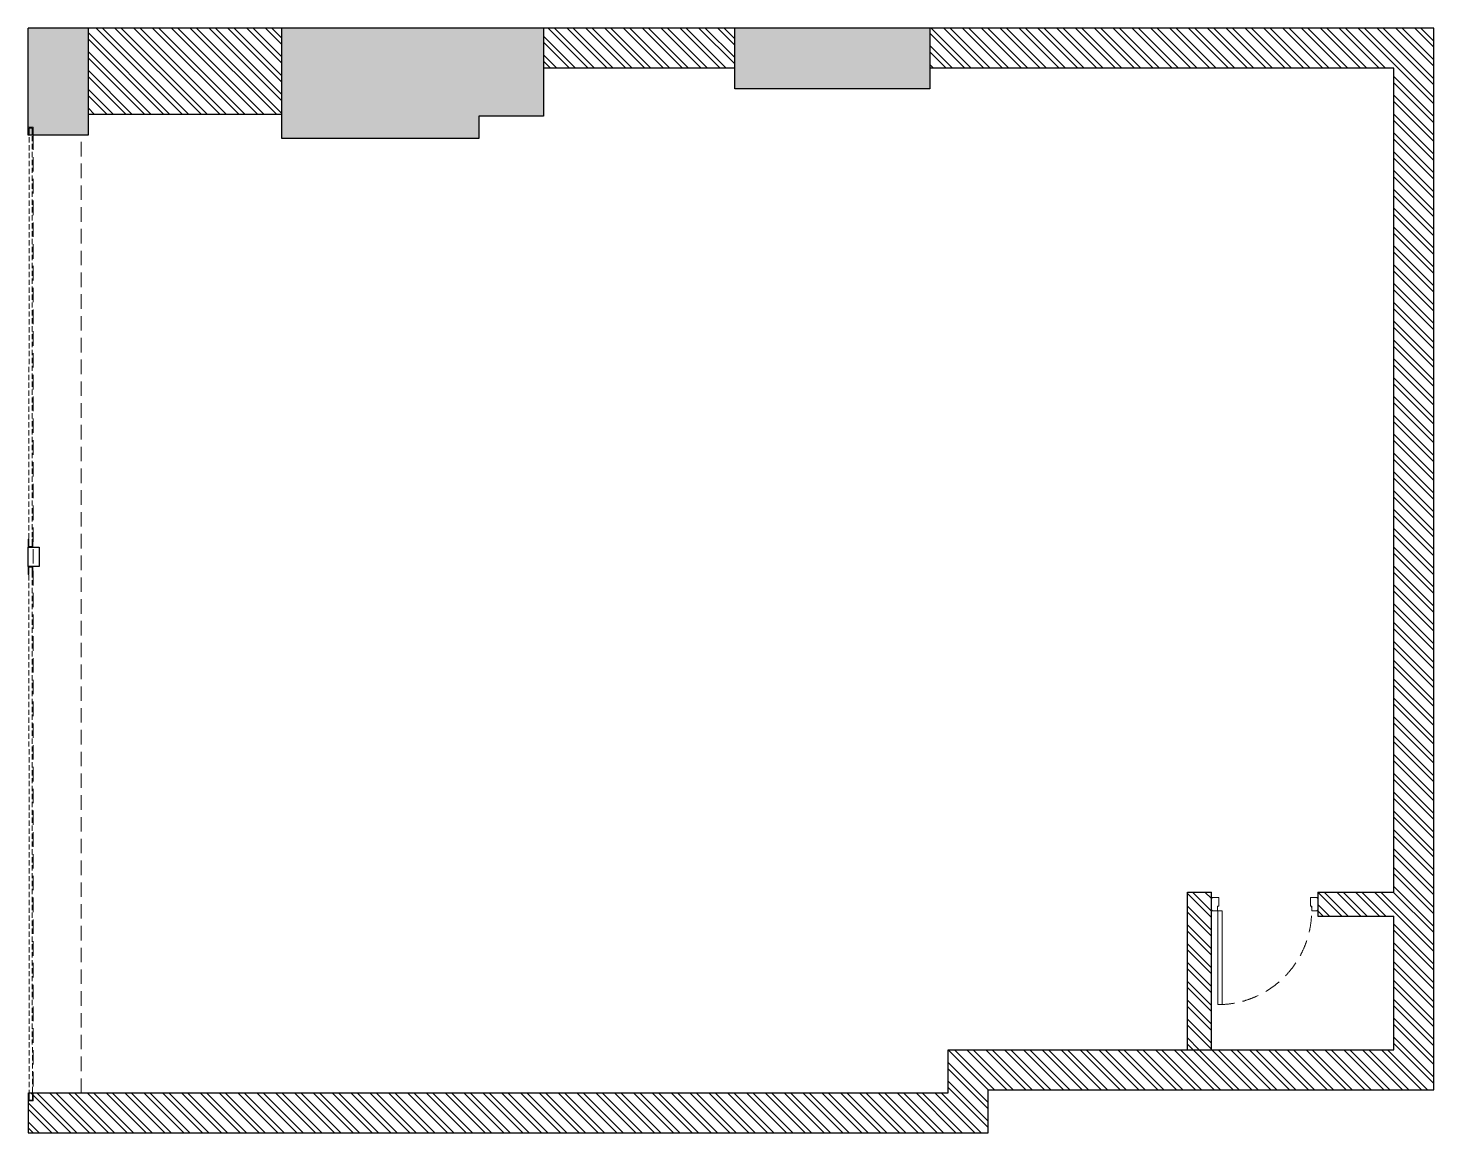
# Model space of a CAD drawing. Header units: feet. Extents: x -8786 to 0, y -270 to 6635.
import ezdxf

# ---------------------------------------------------------------- set-up
doc = ezdxf.new("R2010")
doc.units = ezdxf.units.FT
doc.header["$LTSCALE"] = 33
doc.header["$MEASUREMENT"] = 0
for name, pattern in [('a_p6_plan_L18$0$HIDDEN', [0.375, 0.25, -0.125]), ('HIDDEN2', [4.7625, 3.175, -1.5875]), ('HIDDENX2', [0.75, 0.5, -0.25])]:
    doc.linetypes.add(name, pattern=pattern)
for name, color, linetype, lineweight in [('A-shutter', 8, 'Continuous', 18), ('Door', 2, 'Continuous', 13), ('LENS-DOOR', 34, 'Continuous', 20), ('LN-HATCH', 251, 'Continuous', 0), ('rolling shutter', 1, 'Continuous', 5)]:
    doc.layers.add(name, color=color, linetype=linetype, lineweight=lineweight)
for name, color, linetype in [('A-WALL', 1, 'Continuous'), ('beam', 5, 'Continuous'), ('column', 10, 'Continuous')]:
    doc.layers.add(name, color=color, linetype=linetype)

# ---------------------------------------------------------------- blocks, each defined once
blk = doc.blocks.new('*U4')
at = {"layer": 'LENS-DOOR'}
for p, q in [((548130.3, 1779154.9), (548130.3, 1778568.4)), ((548130.3, 1779154.9), (548158, 1779154.9)), ((548158, 1778568.4), (548158, 1779154.9)), ((547532.3, 1778563.8), (547536.9, 1778563.8)), ((547532.3, 1778488.9), (547532.3, 1778563.8)), ((547536.9, 1778568.4), (547569.2, 1778568.4)), ((547536.9, 1778563.8), (547536.9, 1778568.4)), ((547569.2, 1778538.4), (547569.2, 1778568.4)), ((548130.3, 1778568.4), (548158, 1778568.4)), ((548192.6, 1778568.4), (548160.3, 1778568.4)), ((548160.3, 1778538.4), (548160.3, 1778568.4)), ((548192.6, 1778563.8), (548192.6, 1778568.4)), ((548197.3, 1778563.8), (548192.6, 1778563.8)), ((548197.3, 1778488.9), (548197.3, 1778563.8)), ((547532.3, 1778488.9), (547536.9, 1778488.9)), ((547536.9, 1778484.3), (547536.9, 1778488.9)), ((547536.9, 1778484.3), (547578.4, 1778484.3)), ((547569.2, 1778538.4), (547578.4, 1778538.4)), ((547578.4, 1778484.3), (547578.4, 1778538.4)), ((548151.1, 1778484.3), (548151.1, 1778538.4)), ((548160.3, 1778538.4), (548151.1, 1778538.4)), ((548192.6, 1778484.3), (548151.1, 1778484.3)), ((548192.6, 1778484.3), (548192.6, 1778488.9)), ((548197.3, 1778488.9), (548192.6, 1778488.9))]:
    blk.add_line(p, q, dxfattribs=at)
at = {"layer": 'LENS-DOOR', "color": 7, "linetype": 'HIDDEN2'}
blk.add_ellipse((548158, 1778568.4), major_axis=(-586.5, 0), ratio=1, start_param=-1.570791, end_param=0.051209, dxfattribs=at)
blk = doc.blocks.new('*U5')
at = {"layer": 'A-shutter', "color": 5, "ltscale": 10}
for points in [[(41040835.6, -1561539.2), (41040835.6, -1561544.2), (41040790.6, -1561544.2), (41040790.6, -1561564.2), (41040835.6, -1561564.2), (41040835.6, -1561569.2), (41040785.6, -1561569.2), (41040785.6, -1561539.2)], [(41044076.6, -1561539.2), (41044076.6, -1561544.2), (41044121.6, -1561544.2), (41044121.6, -1561564.2), (41044076.6, -1561564.2), (41044076.6, -1561569.2), (41044126.6, -1561569.2), (41044126.6, -1561539.2)]]:
    blk.add_lwpolyline(points, close=True, dxfattribs=at)
at = {"layer": 'A-shutter', "color": 5, "linetype": 'HIDDENX2', "ltscale": 2}
blk.add_lwpolyline([(41040790.6, -1561544.2), (41040790.6, -1561564.2), (41044121.6, -1561564.2), (41044121.6, -1561544.2)], close=True, dxfattribs=at)
blk = doc.blocks.new('*U6')
at = {"layer": 'A-shutter', "color": 5, "ltscale": 10}
for points in [[(41040835.6, -1561539.2), (41040835.6, -1561544.2), (41040790.6, -1561544.2), (41040790.6, -1561564.2), (41040835.6, -1561564.2), (41040835.6, -1561569.2), (41040785.6, -1561569.2), (41040785.6, -1561539.2)], [(41043359.6, -1561539.2), (41043359.6, -1561544.2), (41043404.6, -1561544.2), (41043404.6, -1561564.2), (41043359.6, -1561564.2), (41043359.6, -1561569.2), (41043409.6, -1561569.2), (41043409.6, -1561539.2)]]:
    blk.add_lwpolyline(points, close=True, dxfattribs=at)
at = {"layer": 'A-shutter', "color": 5, "linetype": 'HIDDENX2', "ltscale": 2}
blk.add_lwpolyline([(41040790.6, -1561544.2), (41040790.6, -1561564.2), (41043404.6, -1561564.2), (41043404.6, -1561544.2)], close=True, dxfattribs=at)

msp = doc.modelspace()

# ---------------------------------------------------------------- hatches: boundary and pattern name
at = {"layer": 'column'}
h = msp.add_hatch(color=8, dxfattribs=at)
h.dxf.hatch_style = 1
h.paths.add_polyline_path([(-5970, 5945), (-5970, 6085), (-5565, 6085), (-5565, 6635), (-7200, 6635), (-7200, 5945)])
h.paths.add_polyline_path([(-3150, 6255), (-3150, 6635), (-4370, 6635), (-4370, 6255)])
h.paths.add_polyline_path([(-8412, 5965), (-8412, 6635), (-8786.5, 6635), (-8786.5, 5965), (-8716.5, 5965)])
at = {"layer": 'LN-HATCH'}
h = msp.add_hatch(dxfattribs=at)
h.set_pattern_fill('ANSI32', color=256, scale=222, angle=-90)
h.set_pattern_definition([(315, (-2870358.04, 5460333.45), (58.8666395, 58.8666395), []), (315, (-2870358.04, 5460294.21), (58.8666395, 58.8666395), [])])
h.paths.add_polyline_path([(-250, 6385), (-250, 1235), (-725, 1235), (-725, 1085), (-250, 1085), (-250, 250), (-1540, 250), (-3035, 250), (-3035, -20), (-8786.5, -20), (-8786.5, -270), (-2785, -270), (-2785, 0), (0, 0), (0, 6635), (-3150, 6635), (-3150, 6385)])
h.paths.add_polyline_path([(-1390, 250), (-1390, 1235), (-1540, 1235), (-1540, 250)], flags=17)
h.paths.add_polyline_path([(-4370, 6385), (-4370, 6635), (-5565, 6635), (-5565, 6385)], flags=17)
h.paths.add_polyline_path([(-7200, 6095), (-7200, 6635), (-8412, 6635), (-8412, 6095)], flags=17)

# ---------------------------------------------------------------- linework, layer by layer
at = {"layer": 'A-WALL'}
for p, q in [((0, 6635), (-8786.5, 6635)), ((0, 0), (0, 6635)), ((-4370, 6385), (-5565, 6385)), ((-250, 6385), (-3150, 6385)), ((-250, 1235), (-250, 6385)), ((-7200, 6095), (-8412, 6095)), ((-1540, 250), (-1540, 1235)), ((-1540, 1235), (-1390, 1235)), ((-1390, 250), (-1390, 1235)), ((-725, 1235), (-725, 1085)), ((-725, 1235), (-250, 1235)), ((-725, 1085), (-250, 1085)), ((-250, 250), (-250, 1085)), ((-3035, -20), (-3035, 250)), ((-3035, 250), (-1540, 250)), ((-1540, 250), (-250, 250)), ((-2785, -270), (-2785, 0)), ((-2785, 0), (0, 0)), ((-8786.5, -20), (-8786.5, -270)), ((-8785, -20), (-3035, -20)), ((-8786.5, -270), (-2785, -270))]:
    msp.add_line(p, q, dxfattribs=at)
msp.add_lwpolyline([(-8786.5, 3391), (-8716.5, 3391), (-8716.5, 3271), (-8786.5, 3271), (-8786.5, 3391)], dxfattribs=at)
at = {"layer": 'beam', "linetype": 'a_p6_plan_L18$0$HIDDEN', "lineweight": 5, "ltscale": 11}
msp.add_lwpolyline([(-8755, -20), (-8455, -20), (-8455, 5965), (-8755, 5965)], close=True, dxfattribs=at)
at = {"layer": 'column'}
for p, q in [((-8786.5, 5965), (-8786.5, 6635)), ((-8412, 6635), (-8412, 5965)), ((-7200, 5945), (-7200, 6635)), ((-5565, 6635), (-5565, 6085)), ((-4370, 6255), (-4370, 6635)), ((-3150, 6635), (-3150, 6255)), ((-3150, 6255), (-4370, 6255)), ((-5565, 6085), (-5970, 6085)), ((-5970, 6085), (-5970, 5945)), ((-8412, 5965), (-8786.5, 5965)), ((-5970, 5945), (-7200, 5945))]:
    msp.add_line(p, q, dxfattribs=at)

# ---------------------------------------------------------------- block references
at = {"layer": 'Door', "rotation": 180.0000000081038}
msp.add_blockref('*U4', (546807.3, 1779686.4), dxfattribs=at)
at = {"layer": 'rolling shutter', "color": 2, "xscale": -1, "rotation": 269.9743965138889}
msp.add_blockref('*U6', (1534442.9, -41038088.3), dxfattribs=at)
at = {"layer": 'rolling shutter', "color": 2, "rotation": 270.0256034861112}
msp.add_blockref('*U5', (1534442.9, 41044750.3), dxfattribs=at)

doc.saveas('drawing.dxf')
